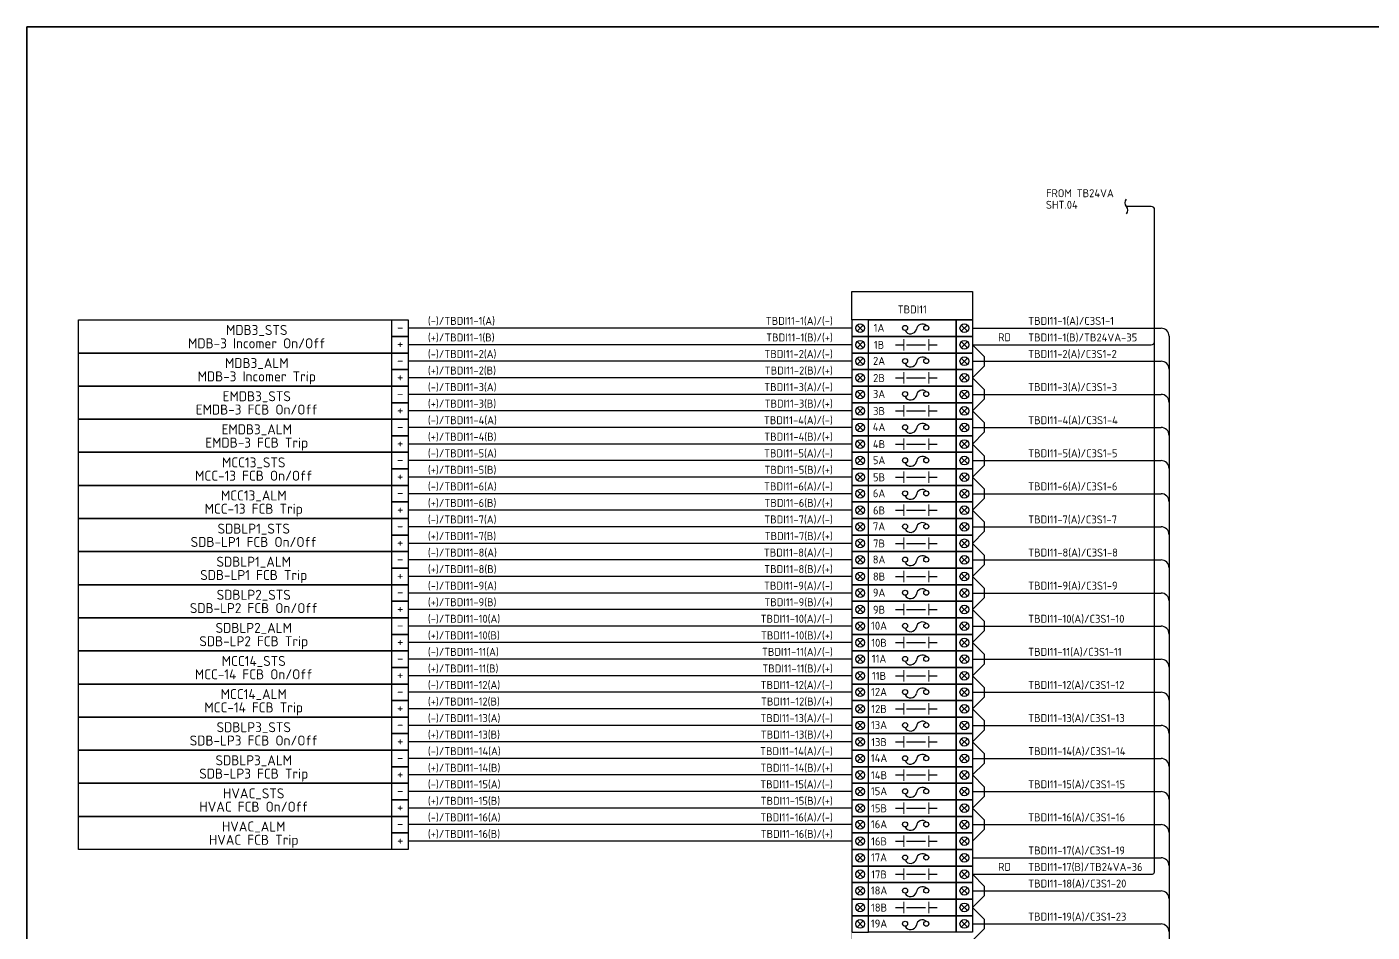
# Model space of a CAD drawing. Header units: inches. Extents: x 579627 to 667544, y 458630 to 507164.
# Drawn here: x 614871 to 616891, y 491252 to 492612 of the extents above; entities that cross this region are included whole.
import ezdxf
from ezdxf.enums import TextEntityAlignment as Align

# ---------------------------------------------------------------- set-up
doc = ezdxf.new("R2010")
doc.units = ezdxf.units.IN
doc.header["$MEASUREMENT"] = 0
doc.layers.add('HELPPOINT', color=7, linetype='Continuous')
doc.layers.add('power', color=7, linetype='Continuous')
doc.styles.add('HTX11', font='O8111901')
doc.styles.add('ISO3098B', font='ISO3098B.shx')

# ---------------------------------------------------------------- blocks, each defined once
blk = doc.blocks.new('TPA')
at = {"layer": 'HELPPOINT', "color": 4, "lineweight": 35}
for p, q in [((562706.8, 501946.4), (562706.8, 505019.3)), ((562706.8, 505019.3), (567131, 505019.3)), ((562706.8, 501946.4), (562706.8, 505019.3)), ((562706.8, 505019.3), (567131, 505019.3))]:
    blk.add_line(p, q, dxfattribs=at)
at = {"style": 'HTX11'}
for tag, p in [('A', (566704.3, 502037.1)), ('B', (567038.2, 501963.3))]:
    blk.add_attdef(tag, text='', height=16.8, dxfattribs=at).set_placement(p, align=Align.MIDDLE_CENTER)

msp = doc.modelspace()

# ---------------------------------------------------------------- linework, layer by layer
at = {"color": 1}
for p, q in [((616559.4, 492342), (616522.2, 492342)), ((616564.4, 491343.8), (616564.4, 492337)), ((616126.7, 492163.8), (616117.5, 492154.6)), ((616117.5, 492163.8), (616126.7, 492154.6)), ((616273.9, 492163.8), (616283.2, 492154.6)), ((616283.2, 492163.8), (616273.9, 492154.6)), ((616291, 492134.4), (616308.6, 492116.8)), ((616291, 492134.4), (616559.4, 492134.4)), ((616126.7, 492114.1), (616117.5, 492104.9)), ((616117.5, 492114.1), (616126.7, 492104.9)), ((616273.9, 492114.1), (616283.2, 492104.9)), ((616283.2, 492114.1), (616273.9, 492104.9)), ((616308.6, 492116.8), (616308.6, 492102.2)), ((616291, 492084.6), (616308.6, 492102.2)), ((616291, 492084.6), (616308.6, 492067.1)), ((616126.7, 492064.4), (616117.5, 492055.1)), ((616117.5, 492064.4), (616126.7, 492055.1)), ((616273.9, 492064.4), (616283.2, 492055.1)), ((616283.2, 492064.4), (616273.9, 492055.1)), ((616308.6, 492067.1), (616308.6, 492052.5)), ((616291, 492034.9), (616308.6, 492052.5)), ((616291, 492034.9), (616308.6, 492017.3)), ((616126.7, 492014.7), (616117.5, 492005.4)), ((616117.5, 492014.7), (616126.7, 492005.4)), ((616273.9, 492014.7), (616283.2, 492005.4)), ((616283.2, 492014.7), (616273.9, 492005.4)), ((616291, 491985.2), (616308.6, 492002.8)), ((616308.6, 492017.3), (616308.6, 492002.8)), ((616291, 491985.2), (616308.6, 491967.6)), ((616126.7, 491965), (616117.5, 491955.7)), ((616117.5, 491965), (616126.7, 491955.7)), ((616273.9, 491965), (616283.2, 491955.7)), ((616283.2, 491965), (616273.9, 491955.7)), ((616308.6, 491967.6), (616308.6, 491953)), ((616291, 491935.5), (616308.6, 491953)), ((616291, 491935.5), (616308.6, 491917.9)), ((616126.7, 491915.2), (616117.5, 491906)), ((616117.5, 491915.2), (616126.7, 491906)), ((616273.9, 491915.2), (616283.2, 491906)), ((616283.2, 491915.2), (616273.9, 491906)), ((616291, 491885.7), (616308.6, 491903.3)), ((616308.6, 491917.9), (616308.6, 491903.3)), ((616291, 491885.7), (616308.6, 491868.2)), ((616126.7, 491865.5), (616117.5, 491856.3)), ((616117.5, 491865.5), (616126.7, 491856.3)), ((616273.9, 491865.5), (616283.2, 491856.3)), ((616283.2, 491865.5), (616273.9, 491856.3)), ((616308.6, 491868.2), (616308.6, 491853.6)), ((616291, 491836), (616308.6, 491853.6)), ((616291, 491836), (616308.6, 491818.4)), ((616126.7, 491815.8), (616117.5, 491806.5)), ((616117.5, 491815.8), (616126.7, 491806.5)), ((616273.9, 491815.8), (616283.2, 491806.5)), ((616283.2, 491815.8), (616273.9, 491806.5)), ((616291, 491786.3), (616308.6, 491803.9)), ((616308.6, 491818.4), (616308.6, 491803.9)), ((616291, 491786.3), (616308.6, 491768.7)), ((616126.7, 491766.1), (616117.5, 491756.8)), ((616117.5, 491766.1), (616126.7, 491756.8)), ((616273.9, 491766.1), (616283.2, 491756.8)), ((616283.2, 491766.1), (616273.9, 491756.8)), ((616308.6, 491768.7), (616308.6, 491754.2)), ((616291, 491736.6), (616308.6, 491754.2)), ((616291, 491736.6), (616308.6, 491719)), ((616126.7, 491716.3), (616117.5, 491707.1)), ((616117.5, 491716.3), (616126.7, 491707.1)), ((616273.9, 491716.3), (616283.2, 491707.1)), ((616283.2, 491716.3), (616273.9, 491707.1)), ((616291, 491686.8), (616308.6, 491704.4)), ((616308.6, 491719), (616308.6, 491704.4)), ((616291, 491686.8), (616308.6, 491669.3)), ((616126.7, 491666.6), (616117.5, 491657.4)), ((616117.5, 491666.6), (616126.7, 491657.4)), ((616273.9, 491666.6), (616283.2, 491657.4)), ((616283.2, 491666.6), (616273.9, 491657.4)), ((616308.6, 491669.3), (616308.6, 491654.7)), ((616291, 491637.1), (616308.6, 491654.7)), ((616291, 491637.1), (616308.6, 491619.5)), ((616308.6, 491619.5), (616308.6, 491605)), ((616126.7, 491616.9), (616117.5, 491607.6)), ((616117.5, 491616.9), (616126.7, 491607.6)), ((616273.9, 491616.9), (616283.2, 491607.6)), ((616283.2, 491616.9), (616273.9, 491607.6)), ((616291, 491587.4), (616308.6, 491605)), ((616291, 491587.4), (616308.6, 491569.8)), ((616126.7, 491567.2), (616117.5, 491557.9)), ((616117.5, 491567.2), (616126.7, 491557.9)), ((616273.9, 491567.2), (616283.2, 491557.9)), ((616283.2, 491567.2), (616273.9, 491557.9)), ((616308.6, 491569.8), (616308.6, 491555.3)), ((616291, 491537.7), (616308.6, 491555.3)), ((616291, 491537.7), (616308.6, 491520.1)), ((616308.6, 491520.1), (616308.6, 491505.5)), ((616126.7, 491517.4), (616117.5, 491508.2)), ((616117.5, 491517.4), (616126.7, 491508.2)), ((616273.9, 491517.4), (616283.2, 491508.2)), ((616283.2, 491517.4), (616273.9, 491508.2)), ((616291, 491488), (616308.6, 491505.5)), ((616291, 491488), (616308.6, 491470.4)), ((616126.7, 491467.7), (616117.5, 491458.5)), ((616117.5, 491467.7), (616126.7, 491458.5)), ((616273.9, 491467.7), (616283.2, 491458.5)), ((616283.2, 491467.7), (616273.9, 491458.5)), ((616308.6, 491470.4), (616308.6, 491455.8)), ((616291, 491438.2), (616308.6, 491455.8)), ((616291, 491438.2), (616308.6, 491420.7)), ((616308.6, 491455.8), (616308.6, 491455.8)), ((616126.7, 491418), (616117.5, 491408.7)), ((616117.5, 491418), (616126.7, 491408.7)), ((616273.9, 491418), (616283.2, 491408.7)), ((616283.2, 491418), (616273.9, 491408.7)), ((616308.6, 491420.7), (616308.6, 491406.1)), ((616291, 491388.5), (616308.6, 491406.1)), ((616308.6, 491406.1), (616308.6, 491406.1)), ((616126.7, 491368.3), (616117.5, 491359)), ((616117.5, 491368.3), (616126.7, 491359)), ((616273.9, 491368.3), (616283.2, 491359)), ((616283.2, 491368.3), (616273.9, 491359)), ((616291, 491338.8), (616308.6, 491321.2)), ((616291, 491338.8), (616559.4, 491338.8)), ((616126.7, 491318.5), (616117.5, 491309.3)), ((616117.5, 491318.5), (616126.7, 491309.3)), ((616273.9, 491318.5), (616283.2, 491309.3)), ((616283.2, 491318.5), (616273.9, 491309.3)), ((616308.6, 491321.2), (616308.6, 491306.6)), ((616291, 491289.1), (616308.6, 491306.6)), ((616291, 491289.1), (616308.6, 491271.5)), ((616126.7, 491268.8), (616117.5, 491259.6)), ((616117.5, 491268.8), (616126.7, 491259.6)), ((616273.9, 491268.8), (616283.2, 491259.6)), ((616283.2, 491268.8), (616273.9, 491259.6)), ((616291, 491239.3), (616308.6, 491256.9)), ((616308.6, 491271.5), (616308.6, 491256.9))]:
    msp.add_line(p, q, dxfattribs=at)
at = {"color": 4}
for p, q in [((616109.7, 492159.2), (615443.6, 492159.2)), ((616291, 492159.2), (616574, 492159.2)), ((616586, 492147.2), (616586, 490488.8)), ((616109.7, 492109.5), (615443.6, 492109.5)), ((616291, 492109.5), (616574, 492109.5)), ((616109.7, 492059.8), (615443.6, 492059.8)), ((616291, 492059.8), (616574, 492059.8)), ((616109.7, 492010.1), (615443.6, 492010.1)), ((616291, 492010.1), (616574, 492010.1)), ((616109.7, 491960.3), (615443.6, 491960.3)), ((616291, 491960.3), (616574, 491960.3)), ((616109.7, 491910.6), (615443.6, 491910.6)), ((616291, 491910.6), (616574, 491910.6)), ((616109.7, 491860.9), (615443.6, 491860.9)), ((616291, 491860.9), (616574, 491860.9)), ((616109.7, 491811.2), (615443.6, 491811.2)), ((616291, 491811.2), (616574, 491811.2)), ((616109.7, 491761.4), (615443.6, 491761.4)), ((616291, 491761.4), (616574, 491761.4)), ((616109.7, 491711.7), (615443.6, 491711.7)), ((616291, 491711.7), (616574, 491711.7)), ((616109.7, 491662), (615443.6, 491662)), ((616291, 491662), (616574, 491662)), ((616109.7, 491612.3), (615443.6, 491612.3)), ((616291, 491612.3), (616574, 491612.3)), ((616109.7, 491562.5), (615443.6, 491562.5)), ((616291, 491562.5), (616574, 491562.5)), ((616109.7, 491512.8), (615443.6, 491512.8)), ((616291, 491512.8), (616574, 491512.8)), ((616109.7, 491463.1), (615443.6, 491463.1)), ((616291, 491463.1), (616574, 491463.1)), ((616109.7, 491413.4), (615443.6, 491413.4)), ((616291, 491413.4), (616574, 491413.4)), ((616291, 491363.6), (616574, 491363.6)), ((616291, 491313.9), (616574, 491313.9)), ((616291, 491264.2), (616574, 491264.2))]:
    msp.add_line(p, q, dxfattribs=at)
at = {"color": 0}
for p, q in [((616109.7, 492134.4), (615443.6, 492134.4)), ((616126.7, 492139), (616117.5, 492129.7)), ((616117.5, 492139), (616126.7, 492129.7)), ((616175.3, 492134.4), (616187.8, 492134.4)), ((616191.8, 492134.4), (616220.3, 492134.4)), ((616225.4, 492134.4), (616237.9, 492134.4)), ((616273.9, 492139), (616283.2, 492129.7)), ((616283.2, 492139), (616273.9, 492129.7)), ((616109.7, 492084.6), (615443.6, 492084.6)), ((616126.7, 492089.3), (616117.5, 492080)), ((616117.5, 492089.3), (616126.7, 492080)), ((616175.3, 492084.6), (616187.8, 492084.6)), ((616191.8, 492084.6), (616220.3, 492084.6)), ((616225.4, 492084.6), (616237.9, 492084.6)), ((616273.9, 492089.3), (616283.2, 492080)), ((616283.2, 492089.3), (616273.9, 492080)), ((616109.7, 492034.9), (615443.6, 492034.9)), ((616126.7, 492039.5), (616117.5, 492030.3)), ((616117.5, 492039.5), (616126.7, 492030.3)), ((616175.3, 492034.9), (616187.8, 492034.9)), ((616191.8, 492034.9), (616220.3, 492034.9)), ((616225.4, 492034.9), (616237.9, 492034.9)), ((616273.9, 492039.5), (616283.2, 492030.3)), ((616283.2, 492039.5), (616273.9, 492030.3)), ((616109.7, 491985.2), (615443.6, 491985.2)), ((616126.7, 491989.8), (616117.5, 491980.6)), ((616117.5, 491989.8), (616126.7, 491980.6)), ((616175.3, 491985.2), (616187.8, 491985.2)), ((616191.8, 491985.2), (616220.3, 491985.2)), ((616225.4, 491985.2), (616237.9, 491985.2)), ((616273.9, 491989.8), (616283.2, 491980.6)), ((616283.2, 491989.8), (616273.9, 491980.6)), ((616109.7, 491935.5), (615443.6, 491935.5)), ((616126.7, 491940.1), (616117.5, 491930.8)), ((616117.5, 491940.1), (616126.7, 491930.8)), ((616175.3, 491935.5), (616187.8, 491935.5)), ((616191.8, 491935.5), (616220.3, 491935.5)), ((616225.4, 491935.5), (616237.9, 491935.5)), ((616273.9, 491940.1), (616283.2, 491930.8)), ((616283.2, 491940.1), (616273.9, 491930.8)), ((616109.7, 491885.7), (615443.6, 491885.7)), ((616126.7, 491890.4), (616117.5, 491881.1)), ((616117.5, 491890.4), (616126.7, 491881.1)), ((616175.3, 491885.7), (616187.8, 491885.7)), ((616191.8, 491885.7), (616220.3, 491885.7)), ((616225.4, 491885.7), (616237.9, 491885.7)), ((616273.9, 491890.4), (616283.2, 491881.1)), ((616283.2, 491890.4), (616273.9, 491881.1)), ((616109.7, 491836), (615443.6, 491836)), ((616126.7, 491840.6), (616117.5, 491831.4)), ((616117.5, 491840.6), (616126.7, 491831.4)), ((616175.3, 491836), (616187.8, 491836)), ((616191.8, 491836), (616220.3, 491836)), ((616225.4, 491836), (616237.9, 491836)), ((616273.9, 491840.6), (616283.2, 491831.4)), ((616283.2, 491840.6), (616273.9, 491831.4)), ((616109.7, 491786.3), (615443.6, 491786.3)), ((616126.7, 491790.9), (616117.5, 491781.7)), ((616117.5, 491790.9), (616126.7, 491781.7)), ((616175.3, 491786.3), (616187.8, 491786.3)), ((616191.8, 491786.3), (616220.3, 491786.3)), ((616225.4, 491786.3), (616237.9, 491786.3)), ((616273.9, 491790.9), (616283.2, 491781.7)), ((616283.2, 491790.9), (616273.9, 491781.7)), ((616126.7, 491741.2), (616117.5, 491731.9)), ((616117.5, 491741.2), (616126.7, 491731.9)), ((616273.9, 491741.2), (616283.2, 491731.9)), ((616283.2, 491741.2), (616273.9, 491731.9)), ((616109.7, 491736.6), (615443.6, 491736.6)), ((616175.3, 491736.6), (616187.8, 491736.6)), ((616191.8, 491736.6), (616220.3, 491736.6)), ((616225.4, 491736.6), (616237.9, 491736.6)), ((616109.7, 491686.8), (615443.6, 491686.8)), ((616126.7, 491691.5), (616117.5, 491682.2)), ((616117.5, 491691.5), (616126.7, 491682.2)), ((616175.3, 491686.8), (616187.8, 491686.8)), ((616191.8, 491686.8), (616220.3, 491686.8)), ((616225.4, 491686.8), (616237.9, 491686.8)), ((616273.9, 491691.5), (616283.2, 491682.2)), ((616283.2, 491691.5), (616273.9, 491682.2)), ((616126.7, 491641.8), (616117.5, 491632.5)), ((616117.5, 491641.8), (616126.7, 491632.5)), ((616273.9, 491641.8), (616283.2, 491632.5)), ((616283.2, 491641.8), (616273.9, 491632.5)), ((616109.7, 491637.1), (615443.6, 491637.1)), ((616175.3, 491637.1), (616187.8, 491637.1)), ((616191.8, 491637.1), (616220.3, 491637.1)), ((616225.4, 491637.1), (616237.9, 491637.1)), ((616109.7, 491587.4), (615443.6, 491587.4)), ((616126.7, 491592), (616117.5, 491582.8)), ((616117.5, 491592), (616126.7, 491582.8)), ((616175.3, 491587.4), (616187.8, 491587.4)), ((616191.8, 491587.4), (616220.3, 491587.4)), ((616225.4, 491587.4), (616237.9, 491587.4)), ((616273.9, 491592), (616283.2, 491582.8)), ((616283.2, 491592), (616273.9, 491582.8)), ((616126.7, 491542.3), (616117.5, 491533.1)), ((616117.5, 491542.3), (616126.7, 491533.1)), ((616273.9, 491542.3), (616283.2, 491533.1)), ((616283.2, 491542.3), (616273.9, 491533.1)), ((616109.7, 491537.7), (615443.6, 491537.7)), ((616175.3, 491537.7), (616187.8, 491537.7)), ((616191.8, 491537.7), (616220.3, 491537.7)), ((616225.4, 491537.7), (616237.9, 491537.7)), ((616109.7, 491488), (615443.6, 491488)), ((616126.7, 491492.6), (616117.5, 491483.3)), ((616117.5, 491492.6), (616126.7, 491483.3)), ((616175.3, 491488), (616187.8, 491488)), ((616191.8, 491488), (616220.3, 491488)), ((616225.4, 491488), (616237.9, 491488)), ((616273.9, 491492.6), (616283.2, 491483.3)), ((616283.2, 491492.6), (616273.9, 491483.3)), ((616109.7, 491438.2), (615443.6, 491438.2)), ((616126.7, 491442.9), (616117.5, 491433.6)), ((616117.5, 491442.9), (616126.7, 491433.6)), ((616175.3, 491438.2), (616187.8, 491438.2)), ((616191.8, 491438.2), (616220.3, 491438.2)), ((616225.4, 491438.2), (616237.9, 491438.2)), ((616273.9, 491442.9), (616283.2, 491433.6)), ((616283.2, 491442.9), (616273.9, 491433.6)), ((616109.7, 491388.5), (615443.6, 491388.5)), ((616126.7, 491393.1), (616117.5, 491383.9)), ((616117.5, 491393.1), (616126.7, 491383.9)), ((616175.3, 491388.5), (616187.8, 491388.5)), ((616191.8, 491388.5), (616220.3, 491388.5)), ((616225.4, 491388.5), (616237.9, 491388.5)), ((616273.9, 491393.1), (616283.2, 491383.9)), ((616283.2, 491393.1), (616273.9, 491383.9)), ((616126.7, 491343.4), (616117.5, 491334.2)), ((616117.5, 491343.4), (616126.7, 491334.2)), ((616175.3, 491338.8), (616187.8, 491338.8)), ((616191.8, 491338.8), (616220.3, 491338.8)), ((616225.4, 491338.8), (616237.9, 491338.8)), ((616273.9, 491343.4), (616283.2, 491334.2)), ((616283.2, 491343.4), (616273.9, 491334.2)), ((616126.7, 491293.7), (616117.5, 491284.4)), ((616117.5, 491293.7), (616126.7, 491284.4)), ((616175.3, 491289.1), (616187.8, 491289.1)), ((616191.8, 491289.1), (616220.3, 491289.1)), ((616225.4, 491289.1), (616237.9, 491289.1)), ((616273.9, 491293.7), (616283.2, 491284.4)), ((616283.2, 491293.7), (616273.9, 491284.4))]:
    msp.add_line(p, q, dxfattribs=at)
at = {"color": 0, "lineweight": 9}
for p, q in [((616187.8, 492125.8), (616187.8, 492142.9)), ((616225.4, 492125.8), (616225.4, 492142.9)), ((616187.8, 492076.1), (616187.8, 492093.2)), ((616225.4, 492076.1), (616225.4, 492093.2)), ((616187.8, 492026.4), (616187.8, 492043.4)), ((616225.4, 492026.4), (616225.4, 492043.4)), ((616187.8, 491976.7), (616187.8, 491993.7)), ((616225.4, 491976.7), (616225.4, 491993.7)), ((616187.8, 491926.9), (616187.8, 491944)), ((616225.4, 491926.9), (616225.4, 491944)), ((616187.8, 491877.2), (616187.8, 491894.3)), ((616225.4, 491877.2), (616225.4, 491894.3)), ((616187.8, 491827.5), (616187.8, 491844.6)), ((616225.4, 491827.5), (616225.4, 491844.6)), ((616187.8, 491777.8), (616187.8, 491794.8)), ((616225.4, 491777.8), (616225.4, 491794.8)), ((616187.8, 491728), (616187.8, 491745.1)), ((616225.4, 491728), (616225.4, 491745.1)), ((616187.8, 491678.3), (616187.8, 491695.4)), ((616225.4, 491678.3), (616225.4, 491695.4)), ((616187.8, 491628.6), (616187.8, 491645.7)), ((616225.4, 491628.6), (616225.4, 491645.7)), ((616187.8, 491578.9), (616187.8, 491595.9)), ((616225.4, 491578.9), (616225.4, 491595.9)), ((616187.8, 491529.1), (616187.8, 491546.2)), ((616225.4, 491529.1), (616225.4, 491546.2)), ((616187.8, 491479.4), (616187.8, 491496.5)), ((616225.4, 491479.4), (616225.4, 491496.5)), ((616187.8, 491429.7), (616187.8, 491446.8)), ((616225.4, 491429.7), (616225.4, 491446.8)), ((616187.8, 491380), (616187.8, 491397)), ((616225.4, 491380), (616225.4, 491397)), ((616187.8, 491330.3), (616187.8, 491347.3)), ((616225.4, 491330.3), (616225.4, 491347.3)), ((616187.8, 491280.5), (616187.8, 491297.6)), ((616225.4, 491280.5), (616225.4, 491297.6))]:
    msp.add_line(p, q, dxfattribs=at)
at = {"color": 1}
msp.add_lwpolyline([(616522.2, 492330.9, 0.351), (616522.2, 492342, -0.351), (616522.2, 492353.1, 2.081666)], format="xyb", dxfattribs=at)
at = {"color": 4}
msp.add_lwpolyline([(616109.7, 492214.1), (616291, 492214.1), (616291, 492171.7), (616109.7, 492171.7)], close=True, dxfattribs=at)
at = {"color": 2}
for points in [[(614948.3, 492171.7), (615443.6, 492171.7), (615443.6, 492121.9), (614948.3, 492121.9)], [(614948.3, 492121.9), (615443.6, 492121.9), (615443.6, 492072.2), (614948.3, 492072.2)], [(614948.3, 492072.2), (615443.6, 492072.2), (615443.6, 492022.5), (614948.3, 492022.5)], [(614948.3, 492022.5), (615443.6, 492022.5), (615443.6, 491972.8), (614948.3, 491972.8)], [(614948.3, 491972.8), (615443.6, 491972.8), (615443.6, 491923), (614948.3, 491923)], [(614948.3, 491923), (615443.6, 491923), (615443.6, 491873.3), (614948.3, 491873.3)], [(614948.3, 491873.3), (615443.6, 491873.3), (615443.6, 491823.6), (614948.3, 491823.6)], [(614948.3, 491823.6), (615443.6, 491823.6), (615443.6, 491773.9), (614948.3, 491773.9)], [(614948.3, 491773.9), (615443.6, 491773.9), (615443.6, 491724.1), (614948.3, 491724.1)], [(614948.3, 491724.1), (615443.6, 491724.1), (615443.6, 491674.4), (614948.3, 491674.4)], [(614948.3, 491674.4), (615443.6, 491674.4), (615443.6, 491624.7), (614948.3, 491624.7)], [(614948.3, 491624.7), (615443.6, 491624.7), (615443.6, 491575), (614948.3, 491575)], [(614948.3, 491575), (615443.6, 491575), (615443.6, 491525.2), (614948.3, 491525.2)], [(614948.3, 491525.2), (615443.6, 491525.2), (615443.6, 491475.5), (614948.3, 491475.5)], [(614948.3, 491475.5), (615443.6, 491475.5), (615443.6, 491425.8), (614948.3, 491425.8)], [(614948.3, 491425.8), (615443.6, 491425.8), (615443.6, 491376.1), (614948.3, 491376.1)]]:
    msp.add_lwpolyline(points, close=True, dxfattribs=at)
at = {"color": 0}
for points in [[(615418.8, 492171.7), (615443.6, 492171.7), (615443.6, 492146.8), (615418.8, 492146.8)], [(615418.8, 492146.8), (615443.6, 492146.8), (615443.6, 492121.9), (615418.8, 492121.9)], [(616134.5, 492146.8), (616109.7, 492146.8), (616109.7, 492121.9), (616134.5, 492121.9)], [(616134.5, 492146.8), (616266.1, 492146.8), (616266.1, 492121.9), (616134.5, 492121.9)], [(616266.1, 492146.8), (616291, 492146.8), (616291, 492121.9), (616266.1, 492121.9)], [(615418.8, 492121.9), (615443.6, 492121.9), (615443.6, 492097.1), (615418.8, 492097.1)], [(615418.8, 492097.1), (615443.6, 492097.1), (615443.6, 492072.2), (615418.8, 492072.2)], [(616134.5, 492097.1), (616109.7, 492097.1), (616109.7, 492072.2), (616134.5, 492072.2)], [(616134.5, 492097.1), (616266.1, 492097.1), (616266.1, 492072.2), (616134.5, 492072.2)], [(616266.1, 492097.1), (616291, 492097.1), (616291, 492072.2), (616266.1, 492072.2)], [(615418.8, 492072.2), (615443.6, 492072.2), (615443.6, 492047.3), (615418.8, 492047.3)], [(615418.8, 492047.3), (615443.6, 492047.3), (615443.6, 492022.5), (615418.8, 492022.5)], [(616134.5, 492047.3), (616109.7, 492047.3), (616109.7, 492022.5), (616134.5, 492022.5)], [(616134.5, 492047.3), (616266.1, 492047.3), (616266.1, 492022.5), (616134.5, 492022.5)], [(616266.1, 492047.3), (616291, 492047.3), (616291, 492022.5), (616266.1, 492022.5)], [(615418.8, 492022.5), (615443.6, 492022.5), (615443.6, 491997.6), (615418.8, 491997.6)], [(615418.8, 491997.6), (615443.6, 491997.6), (615443.6, 491972.8), (615418.8, 491972.8)], [(616134.5, 491997.6), (616109.7, 491997.6), (616109.7, 491972.8), (616134.5, 491972.8)], [(616134.5, 491997.6), (616266.1, 491997.6), (616266.1, 491972.8), (616134.5, 491972.8)], [(616266.1, 491997.6), (616291, 491997.6), (616291, 491972.8), (616266.1, 491972.8)], [(615418.8, 491972.8), (615443.6, 491972.8), (615443.6, 491947.9), (615418.8, 491947.9)], [(615418.8, 491947.9), (615443.6, 491947.9), (615443.6, 491923), (615418.8, 491923)], [(616134.5, 491947.9), (616109.7, 491947.9), (616109.7, 491923), (616134.5, 491923)], [(616134.5, 491947.9), (616266.1, 491947.9), (616266.1, 491923), (616134.5, 491923)], [(616266.1, 491947.9), (616291, 491947.9), (616291, 491923), (616266.1, 491923)], [(615418.8, 491923), (615443.6, 491923), (615443.6, 491898.2), (615418.8, 491898.2)], [(615418.8, 491898.2), (615443.6, 491898.2), (615443.6, 491873.3), (615418.8, 491873.3)], [(616134.5, 491898.2), (616109.7, 491898.2), (616109.7, 491873.3), (616134.5, 491873.3)], [(616134.5, 491898.2), (616266.1, 491898.2), (616266.1, 491873.3), (616134.5, 491873.3)], [(616266.1, 491898.2), (616291, 491898.2), (616291, 491873.3), (616266.1, 491873.3)], [(615418.8, 491873.3), (615443.6, 491873.3), (615443.6, 491848.5), (615418.8, 491848.5)], [(615418.8, 491848.5), (615443.6, 491848.5), (615443.6, 491823.6), (615418.8, 491823.6)], [(616134.5, 491848.5), (616109.7, 491848.5), (616109.7, 491823.6), (616134.5, 491823.6)], [(616134.5, 491848.5), (616266.1, 491848.5), (616266.1, 491823.6), (616134.5, 491823.6)], [(616266.1, 491848.5), (616291, 491848.5), (616291, 491823.6), (616266.1, 491823.6)], [(615418.8, 491823.6), (615443.6, 491823.6), (615443.6, 491798.7), (615418.8, 491798.7)], [(615418.8, 491798.7), (615443.6, 491798.7), (615443.6, 491773.9), (615418.8, 491773.9)], [(616134.5, 491798.7), (616109.7, 491798.7), (616109.7, 491773.9), (616134.5, 491773.9)], [(616134.5, 491798.7), (616266.1, 491798.7), (616266.1, 491773.9), (616134.5, 491773.9)], [(616266.1, 491798.7), (616291, 491798.7), (616291, 491773.9), (616266.1, 491773.9)], [(615418.8, 491773.9), (615443.6, 491773.9), (615443.6, 491749), (615418.8, 491749)], [(615418.8, 491749), (615443.6, 491749), (615443.6, 491724.1), (615418.8, 491724.1)], [(616134.5, 491749), (616109.7, 491749), (616109.7, 491724.1), (616134.5, 491724.1)], [(616134.5, 491749), (616266.1, 491749), (616266.1, 491724.1), (616134.5, 491724.1)], [(616266.1, 491749), (616291, 491749), (616291, 491724.1), (616266.1, 491724.1)], [(615418.8, 491724.1), (615443.6, 491724.1), (615443.6, 491699.3), (615418.8, 491699.3)], [(615418.8, 491699.3), (615443.6, 491699.3), (615443.6, 491674.4), (615418.8, 491674.4)], [(616134.5, 491699.3), (616109.7, 491699.3), (616109.7, 491674.4), (616134.5, 491674.4)], [(616134.5, 491699.3), (616266.1, 491699.3), (616266.1, 491674.4), (616134.5, 491674.4)], [(616266.1, 491699.3), (616291, 491699.3), (616291, 491674.4), (616266.1, 491674.4)], [(615418.8, 491674.4), (615443.6, 491674.4), (615443.6, 491649.6), (615418.8, 491649.6)], [(615418.8, 491649.6), (615443.6, 491649.6), (615443.6, 491624.7), (615418.8, 491624.7)], [(616134.5, 491649.6), (616109.7, 491649.6), (616109.7, 491624.7), (616134.5, 491624.7)], [(616134.5, 491649.6), (616266.1, 491649.6), (616266.1, 491624.7), (616134.5, 491624.7)], [(616266.1, 491649.6), (616291, 491649.6), (616291, 491624.7), (616266.1, 491624.7)], [(615418.8, 491624.7), (615443.6, 491624.7), (615443.6, 491599.8), (615418.8, 491599.8)], [(615418.8, 491599.8), (615443.6, 491599.8), (615443.6, 491575), (615418.8, 491575)], [(616134.5, 491599.8), (616109.7, 491599.8), (616109.7, 491575), (616134.5, 491575)], [(616134.5, 491599.8), (616266.1, 491599.8), (616266.1, 491575), (616134.5, 491575)], [(616266.1, 491599.8), (616291, 491599.8), (616291, 491575), (616266.1, 491575)], [(615418.8, 491575), (615443.6, 491575), (615443.6, 491550.1), (615418.8, 491550.1)], [(615418.8, 491550.1), (615443.6, 491550.1), (615443.6, 491525.2), (615418.8, 491525.2)], [(616134.5, 491550.1), (616109.7, 491550.1), (616109.7, 491525.2), (616134.5, 491525.2)], [(616134.5, 491550.1), (616266.1, 491550.1), (616266.1, 491525.2), (616134.5, 491525.2)], [(616266.1, 491550.1), (616291, 491550.1), (616291, 491525.2), (616266.1, 491525.2)], [(615418.8, 491525.2), (615443.6, 491525.2), (615443.6, 491500.4), (615418.8, 491500.4)], [(615418.8, 491500.4), (615443.6, 491500.4), (615443.6, 491475.5), (615418.8, 491475.5)], [(616134.5, 491500.4), (616109.7, 491500.4), (616109.7, 491475.5), (616134.5, 491475.5)], [(616134.5, 491500.4), (616266.1, 491500.4), (616266.1, 491475.5), (616134.5, 491475.5)], [(616266.1, 491500.4), (616291, 491500.4), (616291, 491475.5), (616266.1, 491475.5)], [(615418.8, 491475.5), (615443.6, 491475.5), (615443.6, 491450.7), (615418.8, 491450.7)], [(615418.8, 491450.7), (615443.6, 491450.7), (615443.6, 491425.8), (615418.8, 491425.8)], [(616134.5, 491450.7), (616109.7, 491450.7), (616109.7, 491425.8), (616134.5, 491425.8)], [(616134.5, 491450.7), (616266.1, 491450.7), (616266.1, 491425.8), (616134.5, 491425.8)], [(616266.1, 491450.7), (616291, 491450.7), (616291, 491425.8), (616266.1, 491425.8)], [(615418.8, 491425.8), (615443.6, 491425.8), (615443.6, 491400.9), (615418.8, 491400.9)], [(615418.8, 491400.9), (615443.6, 491400.9), (615443.6, 491376.1), (615418.8, 491376.1)], [(616134.5, 491400.9), (616109.7, 491400.9), (616109.7, 491376.1), (616134.5, 491376.1)], [(616134.5, 491400.9), (616266.1, 491400.9), (616266.1, 491376.1), (616134.5, 491376.1)], [(616266.1, 491400.9), (616291, 491400.9), (616291, 491376.1), (616266.1, 491376.1)], [(616134.5, 491351.2), (616109.7, 491351.2), (616109.7, 491326.4), (616134.5, 491326.4)], [(616134.5, 491351.2), (616266.1, 491351.2), (616266.1, 491326.4), (616134.5, 491326.4)], [(616266.1, 491351.2), (616291, 491351.2), (616291, 491326.4), (616266.1, 491326.4)], [(616134.5, 491301.5), (616109.7, 491301.5), (616109.7, 491276.6), (616134.5, 491276.6)], [(616134.5, 491301.5), (616266.1, 491301.5), (616266.1, 491276.6), (616134.5, 491276.6)], [(616266.1, 491301.5), (616291, 491301.5), (616291, 491276.6), (616266.1, 491276.6)]]:
    msp.add_lwpolyline(points, close=True, dxfattribs=at)
at = {"color": 0, "const_width": 0.3}
for points in [[(616109.7, 492171.7), (616291, 492171.7), (616291, 492121.9), (616109.7, 492121.9), (616109.7, 492171.7)], [(616109.7, 492121.9), (616291, 492121.9), (616291, 492072.2), (616109.7, 492072.2), (616109.7, 492121.9)], [(616109.7, 492072.2), (616291, 492072.2), (616291, 492022.5), (616109.7, 492022.5), (616109.7, 492072.2)], [(616109.7, 492022.5), (616291, 492022.5), (616291, 491972.8), (616109.7, 491972.8), (616109.7, 492022.5)], [(616109.7, 491972.8), (616291, 491972.8), (616291, 491923), (616109.7, 491923), (616109.7, 491972.8)], [(616109.7, 491923), (616291, 491923), (616291, 491873.3), (616109.7, 491873.3), (616109.7, 491923)], [(616109.7, 491873.3), (616291, 491873.3), (616291, 491823.6), (616109.7, 491823.6), (616109.7, 491873.3)], [(616109.7, 491823.6), (616291, 491823.6), (616291, 491773.9), (616109.7, 491773.9), (616109.7, 491823.6)], [(616109.7, 491773.9), (616291, 491773.9), (616291, 491724.1), (616109.7, 491724.1), (616109.7, 491773.9)], [(616109.7, 491724.1), (616291, 491724.1), (616291, 491674.4), (616109.7, 491674.4), (616109.7, 491724.1)], [(616109.7, 491674.4), (616291, 491674.4), (616291, 491624.7), (616109.7, 491624.7), (616109.7, 491674.4)], [(616109.7, 491624.7), (616291, 491624.7), (616291, 491575), (616109.7, 491575), (616109.7, 491624.7)], [(616109.7, 491575), (616291, 491575), (616291, 491525.2), (616109.7, 491525.2), (616109.7, 491575)], [(616109.7, 491525.2), (616291, 491525.2), (616291, 491475.5), (616109.7, 491475.5), (616109.7, 491525.2)], [(616109.7, 491475.5), (616291, 491475.5), (616291, 491425.8), (616109.7, 491425.8), (616109.7, 491475.5)], [(616109.7, 491425.8), (616291, 491425.8), (616291, 491376.1), (616109.7, 491376.1), (616109.7, 491425.8)], [(616109.7, 491376.1), (616291, 491376.1), (616291, 491326.4), (616109.7, 491326.4), (616109.7, 491376.1)], [(616109.7, 491326.4), (616291, 491326.4), (616291, 491276.6), (616109.7, 491276.6), (616109.7, 491326.4)], [(616109.7, 491276.6), (616291, 491276.6), (616291, 491226.9), (616109.7, 491226.9), (616109.7, 491276.6)]]:
    msp.add_lwpolyline(points, dxfattribs=at)
at = {"color": 1}
for points in [[(616134.5, 492171.7), (616109.7, 492171.7), (616109.7, 492146.8), (616134.5, 492146.8)], [(616134.5, 492171.7), (616266.1, 492171.7), (616266.1, 492146.8), (616134.5, 492146.8)], [(616266.1, 492171.7), (616291, 492171.7), (616291, 492146.8), (616266.1, 492146.8)], [(616134.5, 492121.9), (616109.7, 492121.9), (616109.7, 492097.1), (616134.5, 492097.1)], [(616134.5, 492121.9), (616266.1, 492121.9), (616266.1, 492097.1), (616134.5, 492097.1)], [(616266.1, 492121.9), (616291, 492121.9), (616291, 492097.1), (616266.1, 492097.1)], [(616134.5, 492072.2), (616109.7, 492072.2), (616109.7, 492047.3), (616134.5, 492047.3)], [(616134.5, 492072.2), (616266.1, 492072.2), (616266.1, 492047.3), (616134.5, 492047.3)], [(616266.1, 492072.2), (616291, 492072.2), (616291, 492047.3), (616266.1, 492047.3)], [(616134.5, 492022.5), (616109.7, 492022.5), (616109.7, 491997.6), (616134.5, 491997.6)], [(616134.5, 492022.5), (616266.1, 492022.5), (616266.1, 491997.6), (616134.5, 491997.6)], [(616266.1, 492022.5), (616291, 492022.5), (616291, 491997.6), (616266.1, 491997.6)], [(616134.5, 491972.8), (616109.7, 491972.8), (616109.7, 491947.9), (616134.5, 491947.9)], [(616134.5, 491972.8), (616266.1, 491972.8), (616266.1, 491947.9), (616134.5, 491947.9)], [(616266.1, 491972.8), (616291, 491972.8), (616291, 491947.9), (616266.1, 491947.9)], [(616134.5, 491923), (616109.7, 491923), (616109.7, 491898.2), (616134.5, 491898.2)], [(616134.5, 491923), (616266.1, 491923), (616266.1, 491898.2), (616134.5, 491898.2)], [(616266.1, 491923), (616291, 491923), (616291, 491898.2), (616266.1, 491898.2)], [(616134.5, 491873.3), (616109.7, 491873.3), (616109.7, 491848.5), (616134.5, 491848.5)], [(616134.5, 491873.3), (616266.1, 491873.3), (616266.1, 491848.5), (616134.5, 491848.5)], [(616266.1, 491873.3), (616291, 491873.3), (616291, 491848.5), (616266.1, 491848.5)], [(616134.5, 491823.6), (616109.7, 491823.6), (616109.7, 491798.7), (616134.5, 491798.7)], [(616134.5, 491823.6), (616266.1, 491823.6), (616266.1, 491798.7), (616134.5, 491798.7)], [(616266.1, 491823.6), (616291, 491823.6), (616291, 491798.7), (616266.1, 491798.7)], [(616134.5, 491773.9), (616109.7, 491773.9), (616109.7, 491749), (616134.5, 491749)], [(616134.5, 491773.9), (616266.1, 491773.9), (616266.1, 491749), (616134.5, 491749)], [(616266.1, 491773.9), (616291, 491773.9), (616291, 491749), (616266.1, 491749)], [(616134.5, 491724.1), (616109.7, 491724.1), (616109.7, 491699.3), (616134.5, 491699.3)], [(616134.5, 491724.1), (616266.1, 491724.1), (616266.1, 491699.3), (616134.5, 491699.3)], [(616266.1, 491724.1), (616291, 491724.1), (616291, 491699.3), (616266.1, 491699.3)], [(616134.5, 491674.4), (616109.7, 491674.4), (616109.7, 491649.6), (616134.5, 491649.6)], [(616134.5, 491674.4), (616266.1, 491674.4), (616266.1, 491649.6), (616134.5, 491649.6)], [(616266.1, 491674.4), (616291, 491674.4), (616291, 491649.6), (616266.1, 491649.6)], [(616134.5, 491624.7), (616109.7, 491624.7), (616109.7, 491599.8), (616134.5, 491599.8)], [(616134.5, 491624.7), (616266.1, 491624.7), (616266.1, 491599.8), (616134.5, 491599.8)], [(616266.1, 491624.7), (616291, 491624.7), (616291, 491599.8), (616266.1, 491599.8)], [(616134.5, 491575), (616109.7, 491575), (616109.7, 491550.1), (616134.5, 491550.1)], [(616134.5, 491575), (616266.1, 491575), (616266.1, 491550.1), (616134.5, 491550.1)], [(616266.1, 491575), (616291, 491575), (616291, 491550.1), (616266.1, 491550.1)], [(616134.5, 491525.2), (616109.7, 491525.2), (616109.7, 491500.4), (616134.5, 491500.4)], [(616134.5, 491525.2), (616266.1, 491525.2), (616266.1, 491500.4), (616134.5, 491500.4)], [(616266.1, 491525.2), (616291, 491525.2), (616291, 491500.4), (616266.1, 491500.4)], [(616134.5, 491475.5), (616109.7, 491475.5), (616109.7, 491450.7), (616134.5, 491450.7)], [(616134.5, 491475.5), (616266.1, 491475.5), (616266.1, 491450.7), (616134.5, 491450.7)], [(616266.1, 491475.5), (616291, 491475.5), (616291, 491450.7), (616266.1, 491450.7)], [(616134.5, 491425.8), (616109.7, 491425.8), (616109.7, 491400.9), (616134.5, 491400.9)], [(616134.5, 491425.8), (616266.1, 491425.8), (616266.1, 491400.9), (616134.5, 491400.9)], [(616266.1, 491425.8), (616291, 491425.8), (616291, 491400.9), (616266.1, 491400.9)], [(616134.5, 491376.1), (616109.7, 491376.1), (616109.7, 491351.2), (616134.5, 491351.2)], [(616134.5, 491376.1), (616266.1, 491376.1), (616266.1, 491351.2), (616134.5, 491351.2)], [(616266.1, 491376.1), (616291, 491376.1), (616291, 491351.2), (616266.1, 491351.2)], [(616134.5, 491326.4), (616109.7, 491326.4), (616109.7, 491301.5), (616134.5, 491301.5)], [(616134.5, 491326.4), (616266.1, 491326.4), (616266.1, 491301.5), (616134.5, 491301.5)], [(616266.1, 491326.4), (616291, 491326.4), (616291, 491301.5), (616266.1, 491301.5)], [(616134.5, 491276.6), (616109.7, 491276.6), (616109.7, 491251.8), (616134.5, 491251.8)], [(616134.5, 491276.6), (616266.1, 491276.6), (616266.1, 491251.8), (616134.5, 491251.8)], [(616266.1, 491276.6), (616291, 491276.6), (616291, 491251.8), (616266.1, 491251.8)]]:
    msp.add_lwpolyline(points, close=True, dxfattribs=at)
for centre in [(616122.1, 492159.2), (616278.6, 492159.2), (616122.1, 492109.5), (616278.6, 492109.5), (616122.1, 492059.8), (616278.6, 492059.8), (616122.1, 492010.1), (616278.6, 492010.1), (616122.1, 491960.3), (616278.6, 491960.3), (616122.1, 491910.6), (616278.6, 491910.6), (616122.1, 491860.9), (616278.6, 491860.9), (616122.1, 491811.2), (616278.6, 491811.2), (616122.1, 491761.4), (616278.6, 491761.4), (616122.1, 491711.7), (616278.6, 491711.7), (616122.1, 491662), (616278.6, 491662), (616122.1, 491612.3), (616278.6, 491612.3), (616122.1, 491562.5), (616278.6, 491562.5), (616122.1, 491512.8), (616278.6, 491512.8), (616122.1, 491463.1), (616278.6, 491463.1), (616122.1, 491413.4), (616278.6, 491413.4), (616122.1, 491363.6), (616278.6, 491363.6), (616122.1, 491313.9), (616278.6, 491313.9), (616122.1, 491264.2), (616278.6, 491264.2)]:
    msp.add_circle(centre, 6.54, dxfattribs=at)
at = {"color": 0}
for centre in [(616122.1, 492134.4), (616278.6, 492134.4), (616122.1, 492084.6), (616278.6, 492084.6), (616122.1, 492034.9), (616278.6, 492034.9), (616122.1, 491985.2), (616278.6, 491985.2), (616122.1, 491935.5), (616278.6, 491935.5), (616122.1, 491885.7), (616278.6, 491885.7), (616122.1, 491836), (616278.6, 491836), (616122.1, 491786.3), (616278.6, 491786.3), (616122.1, 491736.6), (616278.6, 491736.6), (616122.1, 491686.8), (616278.6, 491686.8), (616122.1, 491637.1), (616278.6, 491637.1), (616122.1, 491587.4), (616278.6, 491587.4), (616122.1, 491537.7), (616278.6, 491537.7), (616122.1, 491488), (616278.6, 491488), (616122.1, 491438.2), (616278.6, 491438.2), (616122.1, 491388.5), (616278.6, 491388.5), (616122.1, 491338.8), (616278.6, 491338.8), (616122.1, 491289.1), (616278.6, 491289.1)]:
    msp.add_circle(centre, 6.54, dxfattribs=at)
at = {"color": 1}
for centre, start, end in [((616559.4, 492337), 0, 90), ((616559.4, 492139.4), 270, 0), ((616559.4, 491343.8), 270, 0)]:
    msp.add_arc(centre, 5, start, end, dxfattribs=at)
at = {"color": 4}
for centre in [(616574, 492147.2), (616574, 492097.5), (616574, 492047.8), (616574, 491998.1), (616574, 491948.3), (616574, 491898.6), (616574, 491848.9), (616574, 491799.2), (616574, 491749.4), (616574, 491699.7), (616574, 491650), (616574, 491600.3), (616574, 491550.5), (616574, 491500.8), (616574, 491451.1), (616574, 491401.4), (616574, 491351.6), (616574, 491301.9), (616574, 491252.2)]:
    msp.add_arc(centre, 12, 0, 90, dxfattribs=at)
at = {"layer": 'power', "color": 1}
for centre in [(616189.6, 492159.6), (616221.5, 492159.6), (616189.6, 492109.9), (616221.5, 492109.9), (616189.6, 492060.2), (616221.5, 492060.2), (616189.6, 492010.4), (616221.5, 492010.4), (616189.6, 491960.7), (616221.5, 491960.7), (616189.6, 491911), (616221.5, 491911), (616189.6, 491861.3), (616221.5, 491861.3), (616189.6, 491811.5), (616221.5, 491811.5), (616189.6, 491761.8), (616221.5, 491761.8), (616189.6, 491712.1), (616221.5, 491712.1), (616189.6, 491662.4), (616221.5, 491662.4), (616189.6, 491612.6), (616221.5, 491612.6), (616189.6, 491562.9), (616221.5, 491562.9), (616189.6, 491513.2), (616221.5, 491513.2), (616189.6, 491463.5), (616221.5, 491463.5), (616189.6, 491413.8), (616221.5, 491413.8), (616189.6, 491364), (616221.5, 491364), (616189.6, 491314.3), (616221.5, 491314.3), (616189.6, 491264.6), (616221.5, 491264.6)]:
    msp.add_circle(centre, 3.81, dxfattribs=at)
for centre, radius, start, end in [((616215.7, 492156.2), 9.24, 51.1309, 171.3254), ((616197.8, 492159.8), 9.07, 206.1634, 346.0383), ((616197.8, 492110.1), 9.07, 206.1634, 346.0383), ((616215.7, 492106.5), 9.24, 51.1309, 171.3254), ((616215.7, 492056.8), 9.24, 51.1309, 171.3254), ((616197.8, 492060.4), 9.07, 206.1634, 346.0383), ((616197.8, 492010.6), 9.07, 206.1634, 346.0383), ((616215.7, 492007), 9.24, 51.1309, 171.3254), ((616215.7, 491957.3), 9.24, 51.1309, 171.3254), ((616197.8, 491960.9), 9.07, 206.1634, 346.0383), ((616197.8, 491911.2), 9.07, 206.1634, 346.0383), ((616215.7, 491907.6), 9.24, 51.1309, 171.3254), ((616215.7, 491857.9), 9.24, 51.1309, 171.3254), ((616197.8, 491861.5), 9.07, 206.1634, 346.0383), ((616197.8, 491811.7), 9.07, 206.1634, 346.0383), ((616215.7, 491808.2), 9.24, 51.1309, 171.3254), ((616215.7, 491758.4), 9.24, 51.1309, 171.3254), ((616197.8, 491762), 9.07, 206.1634, 346.0383), ((616197.8, 491712.3), 9.07, 206.1634, 346.0383), ((616215.7, 491708.7), 9.24, 51.1309, 171.3254), ((616197.8, 491662.6), 9.07, 206.1634, 346.0383), ((616215.7, 491659), 9.24, 51.1309, 171.3254), ((616197.8, 491612.8), 9.07, 206.1634, 346.0383), ((616215.7, 491609.3), 9.24, 51.1309, 171.3254), ((616197.8, 491563.1), 9.07, 206.1634, 346.0383), ((616215.7, 491559.5), 9.24, 51.1309, 171.3254), ((616215.7, 491509.8), 9.24, 51.1309, 171.3254), ((616197.8, 491513.4), 9.07, 206.1634, 346.0383), ((616197.8, 491463.7), 9.07, 206.1634, 346.0383), ((616215.7, 491460.1), 9.24, 51.1309, 171.3254), ((616215.7, 491410.4), 9.24, 51.1309, 171.3254), ((616197.8, 491414), 9.07, 206.1634, 346.0383), ((616197.8, 491364.2), 9.07, 206.1634, 346.0383), ((616215.7, 491360.6), 9.24, 51.1309, 171.3254), ((616215.7, 491310.9), 9.24, 51.1309, 171.3254), ((616197.8, 491314.5), 9.07, 206.1634, 346.0383), ((616197.8, 491264.8), 9.07, 206.1634, 346.0383), ((616215.7, 491261.2), 9.24, 51.1309, 171.3254)]:
    msp.add_arc(centre, radius, start, end, dxfattribs=at)

# ---------------------------------------------------------------- block references
at = {"xscale": 0.8800000000046566, "yscale": 0.8800000000046566, "zscale": 0.8800000000000001}
msp.add_blockref('TPA', (119688.8, 48194.8), dxfattribs=at)

# ---------------------------------------------------------------- texts
at = {"color": 1, "style": 'ISO3098B'}
for s, p in [('FROM TB24VA', (616401.3, 492356)), ('SHT.04', (616401.1, 492338.6)), ('RD', (616329.3, 492139.6)), ('TBDI11-1(B)/TB24VA-35', (616374.4, 492139.3)), ('TBDI11-17(B)/TB24VA-36', (616374.4, 491343.8)), ('RD', (616329.3, 491344))]:
    msp.add_text(s, height=12, dxfattribs=at).set_placement(p)
at = {"color": 4, "style": 'ISO3098B'}
for s, height, p in [('TBDI11', 12, (616200.3, 492187.4)), ('MDB3_STS', 15, (615216, 492156.5)), ('MDB-3 Incomer On/Off', 15, (615216, 492136.5)), ('MDB3_ALM', 15, (615216, 492106.8)), ('MDB-3 Incomer Trip', 15, (615216, 492086.8)), ('EMDB3_STS', 15, (615216, 492057)), ('EMDB-3 FCB On/Off', 15, (615216, 492037)), ('EMDB3_ALM', 15, (615216, 492007.3)), ('EMDB-3 FCB Trip', 15, (615216, 491987.3)), ('MCC13_STS ', 15, (615216, 491957.6)), ('MCC-13 FCB On/Off ', 15, (615216, 491937.6)), ('MCC13_ALM ', 15, (615216, 491907.9)), ('MCC-13 FCB Trip ', 15, (615216, 491887.9)), ('SDBLP1_STS ', 15, (615216, 491858.1)), ('SDB-LP1 FCB On/Off ', 15, (615216, 491838.1)), ('SDBLP1_ALM ', 15, (615216, 491808.4)), ('SDB-LP1 FCB Trip ', 15, (615216, 491788.4)), ('SDBLP2_STS ', 15, (615216, 491758.7)), ('SDB-LP2 FCB On/Off ', 15, (615216, 491738.7)), ('SDBLP2_ALM ', 15, (615216, 491709)), ('SDB-LP2 FCB Trip ', 15, (615216, 491689)), ('MCC14_STS ', 15, (615216, 491659.3)), ('MCC-14 FCB On/Off ', 15, (615216, 491639.3)), ('MCC14_ALM ', 15, (615216, 491609.5)), ('MCC-14 FCB Trip ', 15, (615216, 491589.5)), ('SDBLP3_STS ', 15, (615216, 491559.8)), ('SDB-LP3 FCB On/Off ', 15, (615216, 491539.8)), ('SDBLP3_ALM ', 15, (615216, 491510.1)), ('SDB-LP3 FCB Trip ', 15, (615216, 491490.1)), ('HVAC_STS ', 15, (615216, 491460.4)), ('HVAC FCB On/Off ', 15, (615216, 491440.4)), ('HVAC_ALM ', 15, (615216, 491410.6)), ('HVAC FCB Trip ', 15, (615216, 491390.6))]:
    msp.add_text(s, height=height, dxfattribs=at).set_placement(p, align=Align.MIDDLE_CENTER)
for s, p in [('(-)/TBDI11-1(A)', (615473, 492164.2)), ('TBDI11-1(A)/C3S1-1', (616374.4, 492164.2)), ('(-)/TBDI11-2(A)', (615473, 492114.5)), ('TBDI11-2(A)/C3S1-2', (616374.4, 492114.5)), ('(-)/TBDI11-3(A)', (615473, 492064.8)), ('TBDI11-3(A)/C3S1-3', (616374.4, 492064.8)), ('(-)/TBDI11-4(A)', (615473, 492015)), ('TBDI11-4(A)/C3S1-4', (616374.4, 492015)), ('(-)/TBDI11-5(A)', (615473, 491965.3)), ('TBDI11-5(A)/C3S1-5', (616374.4, 491965.3)), ('(-)/TBDI11-6(A)', (615473, 491915.6)), ('TBDI11-6(A)/C3S1-6', (616374.4, 491915.6)), ('(-)/TBDI11-7(A)', (615473, 491865.9)), ('TBDI11-7(A)/C3S1-7', (616374.4, 491865.9)), ('(-)/TBDI11-8(A)', (615473, 491816.1)), ('TBDI11-8(A)/C3S1-8', (616374.4, 491816.1)), ('(-)/TBDI11-9(A)', (615473, 491766.4)), ('TBDI11-9(A)/C3S1-9', (616374.4, 491766.4)), ('(-)/TBDI11-10(A)', (615473, 491716.7)), ('TBDI11-10(A)/C3S1-10', (616374.4, 491716.7)), ('(-)/TBDI11-11(A)', (615473, 491667)), ('TBDI11-11(A)/C3S1-11', (616374.4, 491667)), ('(-)/TBDI11-12(A)', (615473, 491617.3)), ('TBDI11-12(A)/C3S1-12', (616374.4, 491617.3)), ('(-)/TBDI11-13(A)', (615473, 491567.5)), ('TBDI11-13(A)/C3S1-13', (616374.4, 491567.5)), ('(-)/TBDI11-14(A)', (615473, 491517.8)), ('TBDI11-14(A)/C3S1-14', (616374.4, 491517.8)), ('(-)/TBDI11-15(A)', (615473, 491468.1)), ('TBDI11-15(A)/C3S1-15', (616374.4, 491468.1)), ('(-)/TBDI11-16(A)', (615473, 491418.4)), ('TBDI11-16(A)/C3S1-16', (616374.4, 491418.4)), ('TBDI11-17(A)/C3S1-19', (616374.4, 491368.6)), ('TBDI11-18(A)/C3S1-20', (616374.4, 491318.9)), ('TBDI11-19(A)/C3S1-23', (616374.4, 491269.2))]:
    msp.add_text(s, height=12, dxfattribs=at).set_placement(p)
for s, p in [('TBDI11-1(A)/(-)', (616081.1, 492164.2)), ('TBDI11-2(A)/(-)', (616081.1, 492114.5)), ('TBDI11-3(A)/(-)', (616081.1, 492064.8)), ('TBDI11-4(A)/(-)', (616081.1, 492015)), ('TBDI11-5(A)/(-)', (616081.1, 491965.3)), ('TBDI11-6(A)/(-)', (616081.1, 491915.6)), ('TBDI11-7(A)/(-)', (616081.1, 491865.9)), ('TBDI11-8(A)/(-)', (616081.1, 491816.1)), ('TBDI11-9(A)/(-)', (616081.1, 491766.4)), ('TBDI11-10(A)/(-)', (616081.1, 491716.7)), ('TBDI11-11(A)/(-)', (616081.1, 491667)), ('TBDI11-12(A)/(-)', (616081.1, 491617.3)), ('TBDI11-13(A)/(-)', (616081.1, 491567.5)), ('TBDI11-14(A)/(-)', (616081.1, 491517.8)), ('TBDI11-15(A)/(-)', (616081.1, 491468.1)), ('TBDI11-16(A)/(-)', (616081.1, 491418.4))]:
    msp.add_text(s, height=12, dxfattribs=at).set_placement(p, align=Align.RIGHT)
at = {"color": 0, "style": 'ISO3098B'}
for s, p in [('(+)/TBDI11-1(B)', (615473, 492139.3)), ('(+)/TBDI11-2(B)', (615473, 492089.6)), ('(+)/TBDI11-3(B)', (615473, 492039.9)), ('(+)/TBDI11-4(B)', (615473, 491990.2)), ('(+)/TBDI11-5(B)', (615473, 491940.5)), ('(+)/TBDI11-6(B)', (615473, 491890.7)), ('(+)/TBDI11-7(B)', (615473, 491841)), ('(+)/TBDI11-8(B)', (615473, 491791.3)), ('(+)/TBDI11-9(B)', (615473, 491741.6)), ('(+)/TBDI11-10(B)', (615473, 491691.8)), ('(+)/TBDI11-11(B)', (615473, 491642.1)), ('(+)/TBDI11-12(B)', (615473, 491592.4)), ('(+)/TBDI11-13(B)', (615473, 491542.7)), ('(+)/TBDI11-14(B)', (615473, 491492.9)), ('(+)/TBDI11-15(B)', (615473, 491443.2)), ('(+)/TBDI11-16(B)', (615473, 491393.5))]:
    msp.add_text(s, height=12, dxfattribs=at).set_placement(p)
for s, p in [('TBDI11-1(B)/(+)', (616081.1, 492139.3)), ('TBDI11-2(B)/(+)', (616081.1, 492089.6)), ('TBDI11-3(B)/(+)', (616081.1, 492039.9)), ('TBDI11-4(B)/(+)', (616081.1, 491990.2)), ('TBDI11-5(B)/(+)', (616081.1, 491940.5)), ('TBDI11-6(B)/(+)', (616081.1, 491890.7)), ('TBDI11-7(B)/(+)', (616081.1, 491841)), ('TBDI11-8(B)/(+)', (616081.1, 491791.3)), ('TBDI11-9(B)/(+)', (616081.1, 491741.6)), ('TBDI11-10(B)/(+)', (616081.1, 491691.8)), ('TBDI11-11(B)/(+)', (616081.1, 491642.1)), ('TBDI11-12(B)/(+)', (616081.1, 491592.4)), ('TBDI11-13(B)/(+)', (616081.1, 491542.7)), ('TBDI11-14(B)/(+)', (616081.1, 491492.9)), ('TBDI11-15(B)/(+)', (616081.1, 491443.2)), ('TBDI11-16(B)/(+)', (616081.1, 491393.5))]:
    msp.add_text(s, height=12, dxfattribs=at).set_placement(p, align=Align.RIGHT)
at = {"layer": 'power', "color": 0, "style": 'ISO3098B'}
for s, height, p in [('1A', 12.02, (616150.5, 492159.8)), ('-', 15, (615431.5, 492160.9)), ('+', 15, (615431.5, 492136.1)), ('1B', 12.02, (616150.5, 492134.1)), ('-', 15, (615431.5, 492111.2)), ('2A', 12.02, (616150.5, 492110.1)), ('+', 15, (615431.5, 492086.3)), ('2B', 12.02, (616150.5, 492084.4)), ('3A', 12.02, (616150.5, 492060.4)), ('-', 15, (615431.5, 492061.4)), ('+', 15, (615431.5, 492036.6)), ('3B', 12.02, (616150.5, 492034.7)), ('-', 15, (615431.5, 492011.7)), ('4A', 12.02, (616150.5, 492010.6)), ('+', 15, (615431.5, 491986.9)), ('4B', 12.02, (616150.5, 491985)), ('5A', 12.02, (616150.5, 491960.9)), ('-', 15, (615431.5, 491962)), ('+', 15, (615431.5, 491937.2)), ('5B', 12.02, (616150.5, 491935.2)), ('-', 15, (615431.5, 491912.3)), ('6A', 12.02, (616150.5, 491911.2)), ('+', 15, (615431.5, 491887.4)), ('6B', 12.02, (616150.5, 491885.5)), ('-', 15, (615431.5, 491862.5)), ('7A', 12.02, (616150.5, 491861.5)), ('7B', 12.02, (616150.5, 491835.8)), ('+', 15, (615431.5, 491837.7)), ('-', 15, (615431.5, 491812.8)), ('8A', 12.02, (616150.5, 491811.7)), ('+', 15, (615431.5, 491788)), ('8B', 12.02, (616150.5, 491786.1)), ('-', 15, (615431.5, 491763.1)), ('9A', 12.02, (616150.5, 491762)), ('+', 15, (615431.5, 491738.3)), ('9B', 12.02, (616150.5, 491736.3)), ('-', 15, (615431.5, 491713.4)), ('10A', 12.02, (616150.5, 491712.3)), ('+', 15, (615431.5, 491688.6)), ('10B', 12.02, (616150.5, 491686.6)), ('-', 15, (615431.5, 491663.6)), ('11A', 12.02, (616150.5, 491662.6)), ('+', 15, (615431.5, 491638.8)), ('11B', 12.02, (616150.5, 491636.9)), ('-', 15, (615431.5, 491613.9)), ('12A', 12.02, (616150.5, 491612.8)), ('+', 15, (615431.5, 491589.1)), ('12B', 12.02, (616150.5, 491587.2)), ('-', 15, (615431.5, 491564.2)), ('13A', 12.02, (616150.5, 491563.1)), ('+', 15, (615431.5, 491539.4)), ('13B', 12.02, (616150.5, 491537.4)), ('14A', 12.02, (616150.5, 491513.4)), ('-', 15, (615431.5, 491514.5)), ('+', 15, (615431.5, 491489.7)), ('14B', 12.02, (616150.5, 491487.7)), ('-', 15, (615431.5, 491464.7)), ('15A', 12.02, (616150.5, 491463.7)), ('+', 15, (615431.5, 491439.9)), ('15B', 12.02, (616150.5, 491438)), ('16A', 12.02, (616150.5, 491414)), ('-', 15, (615431.5, 491415)), ('+', 15, (615431.5, 491390.2)), ('16B', 12.02, (616150.5, 491388.3)), ('17A', 12.02, (616150.5, 491364.2)), ('17B', 12.02, (616150.5, 491338.6)), ('18A', 12.02, (616150.5, 491314.5)), ('18B', 12.02, (616150.5, 491288.8)), ('19A', 12.02, (616150.5, 491264.8))]:
    msp.add_text(s, height=height, dxfattribs=at).set_placement(p, align=Align.MIDDLE_CENTER)

doc.saveas('drawing.dxf')
